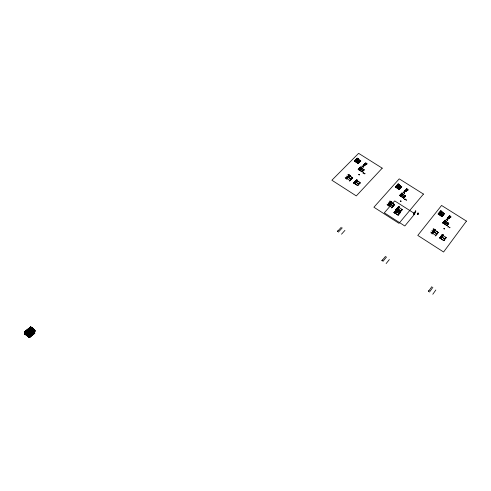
<?xml version="1.0" encoding="UTF-8"?>
<svg xmlns="http://www.w3.org/2000/svg" width="491" height="491" viewBox="0 0 491 491"><rect width="100%" height="100%" fill="white"/><g stroke="black" fill="none" stroke-linecap="round" stroke-linejoin="round"><path stroke-width="0.74" d="M398.735 185.217L401.521 186.764L400.435 188.004L397.655 186.249L398.747 185.015M398.704 184.837L401.761 186.764L399.379 189.477L395.267 186.973L396.66 185.653L395.513 186.973C396.262 188.569 400.153 184.125 398.195 184.039L398.71 184.579M357.829 159.428L356.693 160.404L359.4 162.11L360.554 160.938L357.829 159.428L356.693 160.404M357.835 158.82L357.338 158.298L358.074 158.753L355.294 161.57L354.508 161.073L355.711 159.937M31.933 334.954L31.835 335.433L31.51 335.175M26.048 332.83L31.946 327.773L30.767 326.871L24.697 332.039M32.314 333.61L32.154 334.359M32.142 334.696C32.516 333.45 32.087 335.912 32.007 333.616M32.105 333.8L32.289 333.07L32.381 334.119M32.118 333.99L32.283 333.401M32.167 334.555L32.332 333.96M31.762 328.221L31.835 327.687M413.729 213.916L414.435 212.511L413.71 213.941M413.944 214.002L414.533 212.572L413.974 214.008L414.508 213.002M414.895 212.327L415.809 211.026L414.987 212.388L415.711 210.964L415.478 211.32M418.05 213.941L417.804 213.579M417.375 214.107L417.976 213.014L418.498 213.34L417.859 214.414L417.375 214.107L417.939 214.371M417.51 214.113L418.007 213.198M418.314 213.395L417.866 214.236M432.798 294.262L435.824 290.021M429.465 292.077L432.878 287.327M428.379 291.304L428.907 290.58M428.471 291.366L431.865 286.664M443.839 240.529L444.65 239.455A1.099 0.755 28.6 0 1 444.38 238.761L445.116 239.031L441.851 237.006M445.454 238.54L446.227 237.552L445.276 238.626A1.099 0.755 28.6 0 0 444.478 238.632L444.49 238.62M445.583 237.141L445.576 237.233A0.773 0.528 28.6 0 0 445.822 237.816L446.178 237.613M445.589 237.221L443.048 235.625M449.799 227.812L449.197 227.388A1.086 0.73 28.3 0 1 449.971 227.394L450.063 227.462M439.703 237.982L442.483 234.495M440.654 238.589L443.017 235.471A1.092 0.749 28.4 0 1 442.747 234.79L443.441 235.103L442.385 234.428L440.875 236.38M440.752 238.651L443.042 235.484M447.626 224.829L447.504 224.792A0.761 0.509 28.1 0 1 447.307 224.197L447.301 224.209M447.939 226.86L448.246 227.057L448.007 226.805M448.179 226.498L448.786 226.787L448.148 226.474M440.961 236.435L439.605 237.92L443.895 240.658L444.637 239.467M442.416 234.545L442.041 234.882L442.336 234.495L443.391 235.171M443.839 228.634L444.373 228.984L443.839 228.634A0.761 0.522 28.1 0 1 444.496 228.634L444.619 228.671M448.357 223.601A0.755 0.509 28.1 0 1 448.111 223.031L448.166 222.975M446.92 225.559L447.522 224.768M447.737 224.485L447.405 224.074A0.761 0.509 28.1 0 1 448.056 224.068L448.074 224.043M448.056 224.068L448.608 223.252M436.401 233.599L436.395 233.612A1.092 0.749 28.1 0 0 436.665 234.281L435.947 235.416L430.687 232.102M450.763 216.519L450.014 217.544M450.916 217.403L449.124 216.206L449.682 216.549L449.418 216.015M447.485 218.507L448.154 217.593M448.78 216.77L449.449 215.856M448.848 216.807L449.51 215.893M443.784 223.571L444.484 222.846A0.755 0.509 27.9 0 0 445.147 222.828L445.147 222.828M443.483 222.227L442.753 222.92L447.019 225.621L448.756 223.344L445.527 221.3L444.607 222.497L447.866 224.51M445.527 221.398L443.882 223.632M444.699 222.564L445.625 221.367M445.914 220.987L444.877 220.33L443.704 221.785L445.024 220.33M437.849 232.666L437.831 232.654A0.767 0.528 28 0 1 437.61 232.083L437.622 231.991M437.628 232.077L435.051 230.353M447.964 218.765L448.688 217.759M448.295 218.403L448.756 217.801M447.062 220.189L447.694 220.514L447.105 220.14M448.363 218.44L448.805 217.832M449.541 217.028L450.179 216.15L449.412 215.831L448.725 216.734M449.431 217.175L449.916 216.635M447.583 219.753L447.209 220.078L447.596 219.765M436.665 234.281L436.376 234.851M437.407 233.507L438.26 232.403L437.315 233.483A1.092 0.755 28.1 0 0 436.505 233.47L437.027 234.004M448.418 219.047L449.148 218.047M435.241 236.036L438.211 232.372M450.308 216.856L450.634 216.433M450.407 216.918L450.713 216.482M442.845 222.982L443.465 222.214M443.803 221.846L444.926 220.269M446.436 219.127L446.073 219.606L446.417 219.152M447.362 218.427L448.056 217.525L448.608 217.881M432.675 233.421L435.069 230.334A1.092 0.749 27.8 0 1 434.805 229.653L434.793 229.671M432.111 234.041L435.425 229.972L434.394 229.365L431.632 232.752M431.19 233.397L434.492 229.328M434.541 229.358L433.001 231.286L434.062 229.819M442.71 215.003L441.949 215.972L439.623 214.499L440.384 213.536M442.133 216.421L443.152 215.113L442.133 216.421C437.021 214.978 440.488 211.437 443.318 215.205M443.913 213.702L443.232 215.009L444.251 213.702L441.403 211.909M442.213 216.629L444.496 213.702L441.354 211.725M441.661 211.916L441.992 211.492L440.709 210.768L438.04 213.99L442.262 216.568M440.212 213.106L441.575 211.375L440.801 210.891L439.292 212.799M439.107 214.174L441.2 211.523L438.825 213.996M439.359 212.72L438.285 213.99L439.107 214.512L441.575 211.375M439.107 214.512L440.132 213.211M439.058 214.635L441.691 211.296M439.157 214.696L441.783 211.357M441.403 212.118L440.378 213.204L443.232 215.009M441.593 211.879L441.931 211.449M386.129 263.557L389.369 259.543M443.754 221.815L444.895 220.391M382.9 261.433L386.552 256.946M381.845 260.684L382.409 259.997M381.937 260.746L385.564 256.296M418.498 213.34L417.964 213.1M440.801 210.897L440.949 211.204L438.285 213.99M415.085 212.026L415.447 211.486M415.809 211.026L415.441 211.296M413.686 213.966L413.956 213.61M431.779 232.752L432.933 231.335M401.429 210.657L402.295 209.639M399.754 212.456L400.668 211.375A1.074 0.737 25.4 0 1 400.435 210.713L401.153 210.977L397.98 209.006M400.552 210.578L400.539 210.59A1.074 0.743 25.4 0 1 401.337 210.59L402.246 209.516M398.078 215.126L399.005 214.027A1.086 0.749 25.4 0 1 398.766 213.364L398.766 213.364M399.735 213.254L400.601 212.143M399.091 214.107L398.176 215.187L393.966 212.499L395.323 211.013L394.064 212.56M398.882 213.223L398.87 213.235A1.086 0.749 25.4 0 1 399.674 213.235L400.699 212.21L400.269 212.462A0.761 0.522 25.4 0 1 400.055 211.891L397.532 210.185M401.724 209.258L401.706 209.264A0.755 0.516 25.4 0 0 401.92 209.829M443.704 221.877L442.894 222.914M406.401 200.31L405.818 199.898A1.062 0.718 25.3 0 1 406.591 199.917L406.683 199.978M396.832 212.124L396.845 212.112A1.086 0.749 25.2 0 1 396.041 212.112L394.997 213.155M404.885 199.567L404.633 199.321L404.915 199.499M395.365 211.044L396.691 209.645M405.388 199.377L404.86 198.953L405.419 199.309M397.072 209.319L396.538 209.645M397.379 209.418L397.305 209.51A1.08 0.743 25.2 0 0 397.557 210.16L396.225 211.719L399.398 213.738L396.292 211.633L397.495 210.258L400.055 211.891M396.703 210.51L399.226 207.558A1.074 0.737 25.2 0 1 398.987 206.901L399.668 207.208L398.643 206.551M396.796 210.571L399.244 207.564M395.071 213.1L395.942 212.075M395.095 213.217L396.041 212.112M396.317 211.793L397.655 210.222M399.852 212.523L395.678 209.853L398.588 206.613L399.619 207.27M395.777 209.915L397.041 208.503M398.299 207.092L396.961 208.454M398.287 206.993L398.686 206.674M398.735 206.613L398.219 207.042M408.119 190.269L406.29 189.207L406.83 189.544L406.591 189.035M405.228 196.253L405.143 196.259A0.743 0.497 25.1 0 1 404.946 195.725L404.958 195.639M400.374 201.046L400.902 201.371L400.374 201.046A0.749 0.509 25 0 1 401.043 201.034L401.159 201.071M404.068 196.842L404.081 196.83A0.743 0.503 25.1 0 0 404.265 197.376L404.161 197.499M405.143 196.259L405.523 196.087M403.62 198.125L404.363 197.431M404.492 197.112L404.179 196.713A0.743 0.503 25.1 0 1 404.836 196.713L405.02 196.67M404.836 196.713L405.431 195.94M392.677 205.692L392.665 205.704A1.074 0.737 24.8 0 0 392.91 206.349L392.131 207.423L387.012 204.201M407.868 189.495L407.119 190.496M404.412 191.318L405.149 190.459L405.689 190.803M404.467 191.355L405.185 190.483M405.861 189.71L406.597 188.851L407.26 189.28M404.529 191.392L405.247 190.52M405.983 189.784L406.695 188.918M400.619 196.13L401.288 195.528L400.662 196.253M400.57 196.191L402.43 194.043L405.572 196.032L403.719 198.186C399.318 195.166 400.478 194.135 399.662 195.614M401.54 195.24L402.528 194.105M402.835 193.749L401.877 193.043M393.978 204.17L393.978 204.25A0.749 0.516 24.8 0 0 394.175 204.815L394.175 204.815M405.001 191.643L405.775 190.692M405.419 191.343L405.885 190.76M404.025 192.994L404.59 193.368L404.019 193.006L404.584 192.595M406.548 190.14L407.352 189.164M401.963 195.51L401.976 195.498A0.743 0.503 24.8 0 1 401.313 195.504L401.221 195.443M404.566 192.582L404.179 192.889M391.984 207.423L392.91 206.349M406.223 190.974L405.566 191.778M391.376 208.006L394.549 204.538L393.579 205.576A1.074 0.737 24.8 0 0 392.782 205.569L393.285 206.085M393.69 205.619L394.598 204.569M407.45 189.845L407.794 189.446M403.768 198.125L399.588 195.528L401.969 193.104M403.43 191.999L403.062 192.423L403.449 191.975M391.253 201.918L391.266 201.905A1.068 0.73 24.6 0 0 391.493 202.556M391.849 202.151L388.363 206.067M389.038 205.545L391.591 202.617M387.927 204.833L390.867 201.623L391.941 202.212L389.872 200.942M387.46 205.441L390.965 201.684M391.014 201.623L389.375 203.44M399.097 188.906L399.907 187.985M401.178 186.764L399.238 189.477M400.509 188.194C397.888 184.591 394.15 187.863 399.257 189.342L400.349 188.096M396.317 187.482L397.409 186.249M397.495 186.15L398.944 184.512M396.262 187.599L399.06 184.438M396.354 187.66L399.158 184.493M398.938 184.99L399.3 184.585M396.838 187.476L397.649 186.562M399.005 185.027L399.361 184.622L398.103 183.922L396.519 185.653M398.25 183.922L396.581 185.844M396.335 187.157L398.563 184.647L396.059 186.985M341.503 234.195L344.94 230.396M400.595 194.491L401.841 193.166M338.367 232.126L342.239 227.885M337.348 231.408L337.943 230.752M337.434 231.464L341.276 227.253M394.07 212.468L395.316 211.105L394.021 212.431L398.226 215.126M24.955 332.008L30.78 327.184L31.847 328.068L25.876 332.775M398.324 184.34L395.513 186.973M388.08 204.833L389.302 203.495M358.191 185.009L357.718 185.506L353.606 182.971L357.663 185.567L358.522 184.493A1.056 0.724 22.3 0 1 358.332 183.843L359.044 184.107L355.95 182.186M359.694 182.388L359.639 182.449A0.743 0.503 22.3 0 0 359.872 183.014L360.247 182.836M358.442 183.726L358.455 183.714A1.056 0.724 22.3 0 1 359.246 183.738L359.357 183.616M357.626 185.445L358.54 184.481M359.332 183.8L360.302 182.775L359.443 183.683M364.813 173.955L364.248 173.556A1.043 0.706 22.3 0 1 365.022 173.581L365.132 173.624M354.594 183.603L357.264 180.811A1.056 0.718 22.1 0 1 357.061 180.179L357.73 180.479L356.73 179.841L353.673 182.922M354.692 183.665L357.288 180.817L359.737 182.419L357.19 180.891M363.033 173.047L363.377 173.17L363.107 172.998M363.309 172.715L363.892 172.998L363.279 172.697M353.698 183.033L356.822 179.902M356.38 180.369L354.956 181.645M358.737 174.581L359.24 174.913L358.737 174.581A0.737 0.497 22 0 1 359.4 174.593L359.492 174.655M362.634 170.61L362.646 170.598A0.73 0.491 22.1 0 0 362.806 171.126L362.217 171.893L358.172 169.334L358.964 168.701M363.911 170.131L363.739 170.064A0.73 0.491 22.2 0 1 363.567 169.548L363.628 169.499M363.757 170.076L364.046 169.763M362.125 171.832L364.089 169.788M363.168 170.745L362.745 170.5A0.73 0.491 22.1 0 1 363.408 170.494L364.181 169.849L361.124 167.916L359.154 169.947M350.065 180.547L350.642 180.099M350.635 180.111L350.157 180.602L345.173 177.466M366.36 163.951L366.722 163.571M366.421 164.049L366.795 163.62M365.998 164.571L366.845 163.65M366.918 164.46L365.224 163.325L365.752 163.656L365.537 163.165M363.297 165.363L364.021 164.51L364.641 164.743M364.77 163.804L365.55 162.994L366.292 163.3L365.439 164.221M363.358 165.399L364.113 164.577M364.825 163.834L365.642 163.055M359.246 170.009L359.928 169.303A0.73 0.491 21.9 0 0 360.597 169.303L360.597 169.303M360.173 169.051L361.216 167.971M361.542 167.634L360.56 167.008L358.277 169.303M347.8 174.784L352.734 177.932L352.311 178.123A0.737 0.503 21.8 0 1 352.145 177.601L352.164 177.515M350.777 178.97L350.783 178.957A1.056 0.718 21.7 0 0 350.985 179.589L351.083 179.645M352.157 177.589L349.727 175.962M364.126 165.283L363.696 164.847M363.843 164.853L364.426 164.964L364.058 164.632M363.813 165.645L364.703 164.786L364.248 165.357M362.775 166.928L363.377 167.235L362.818 166.885M365.869 163.73L365.568 164.092M351.789 178.914L351.697 178.853A1.056 0.718 21.7 0 0 350.899 178.841L351.495 179.215M350.009 180.602L350.985 179.589M351.697 178.853L352.673 177.84M364.242 165.915L365.071 165.013M352.722 177.871L349.383 181.161M362.241 165.946L361.83 166.375L362.223 165.97M349.31 175.048L347.573 176.766M349.537 175.33L349.543 175.318A1.05 0.712 21.6 0 0 349.745 175.944M350.12 175.563L346.413 179.264M347.143 178.773L349.844 175.999M346.155 178.141L347.505 176.815L346.13 178.037M348.193 174.379L350.212 175.618L349.156 175.041L347.499 176.717M349.261 175.017L345.547 178.656M358.019 162.963L358.878 162.091M358.16 163.38L359.314 162.202L358.16 163.38L355.447 161.668L356.607 160.496L359.473 162.294M360.21 160.931L359.4 162.11M358.221 163.571L360.793 160.944L357.816 159.066M355.232 161.68L358.197 158.679M355.324 161.742L358.283 158.74M357.939 159.139L358.313 158.759M355.447 161.668L356.607 160.496M358.043 159.207L358.424 158.826M355.815 161.57L356.675 160.698M358.105 159.25L358.485 158.863L357.258 158.176L354.318 161.011L358.277 163.515M357.399 158.182L356.877 158.562M355.637 160.005L356.932 158.507M360.633 167.057L359.185 168.37M359.24 168.315L360.572 167.069M355.852 160.146L357.46 158.581M354.508 161.073L355.865 160.134M31.903 334.868L31.719 333.954M24.66 331.72L24.777 334.009L29.528 337.661L34.812 333.137L29.417 337.575L29.853 337.114L29.558 336.973M34.063 333.585L31.731 335.605M28.14 335.795L28.128 334.942M28.748 335.39L28.674 336.249L28.085 335.795L28.085 334.88M28.938 335.23L34.701 330.351M29.19 335.181L34.401 330.824M28.466 335.912L28.245 335.23M29.129 335.451L29.491 335.856L35.248 330.971L34.843 330.511L29.116 335.457L27.134 333.15M35.039 330.762L29.27 335.611M28.779 336.151L27.969 334.979M29.448 335.838L35.217 330.946M30.571 335.795L30.7 334.96L30.706 335.574M31.43 334.457L31.737 334.138M33.198 332.843L33.001 333.825L33.664 333.26L33.597 332.444M33.339 332.726L33.572 333.279L32.934 333.677L33.584 333.15M31.755 334.322L31.43 334.794M29.3 336.691L28.859 337.127M29.405 336.875L29.405 337.495M30.994 334.475L31.142 335.384L30.442 335.801M31.485 335.015L31.786 334.696M30.522 335.108L28.067 332.456L26.097 331.726L28.104 332.425L30.405 335.028L30.51 335.948L32.995 333.935M31.221 328.258L31.737 327.957L31.062 328.399L31.019 327.963L32.694 328.497L34.609 330.713L34.671 332.536M26.987 334.064L27.06 334.831M27.637 333.739L33.388 328.835M26.802 334.629L27.312 335.224L26.563 333.898L27.232 334.408M33.554 329.025L27.778 333.898M26.925 334.837L26.858 334.138L26.993 334.96M27.944 334.089L33.744 329.24M34.235 329.811L28.441 334.659M28.631 334.88L34.382 330.007M28.392 335.138L28.447 336.04M28.797 335.071L34.536 330.161M28.202 335.709L29.65 337.556L25.765 334.512M31.455 335.427L31.246 334.267M25.882 334.064L25.532 334.402L24.888 333.88L25.305 332.769M25.747 333.837L24.716 333.45L29.607 337.108M25.25 333.186L24.728 333.561L29.485 337.213L29.528 337.661L24.765 333.929M24.55 331.812L25.716 332.708L31.528 327.871M25.618 333.008L25.63 333.935M25.833 332.873L25.55 333.113L24.888 332.603L30.865 327.62L32.909 328.283L34.849 330.511M24.777 334.009L25.446 333.438L24.888 333.911M25.557 333.499L24.881 334.089L25.28 333.15M26.305 332.892L31.946 327.773M26.348 332.929L32.253 328.098M25.698 333.782L25.004 333.426M26.496 332.978L32.381 328.117M32.535 328.166L26.606 332.984M26.944 333.125L32.829 328.258L34.849 330.541M27.416 333.058L32.75 328.565M26.606 333.948L27.343 334.31L27.312 335.224M26.667 334.015L26.729 334.721M27.471 333.549L33.222 328.645M32.891 333.745L32.866 332.91M25.336 331.615L30.663 326.957L31.958 327.976L26.158 332.843M25.342 331.671L30.773 327.202L27.883 329.645M32.848 328.295L27.128 333.156L25.084 332.475L31.08 327.73M25.158 332.861L25.317 333.671M31.234 327.773L25.287 332.554M24.673 331.769L30.663 327.018L31.676 327.896M30.583 327.239L29.816 327.736M30.663 327.018L27.349 329.878M31.847 328.043L30.663 326.963L27.668 329.578M25.182 331.499L26.238 332.333M27.06 329.977L28.11 330.811L27.03 330.001M27.404 329.725L28.484 330.486L27.435 329.676M27.778 329.418L28.859 330.204M28.153 329.117L29.233 329.897M28.895 328.51L29.951 329.32M30.019 327.601L31.099 328.362L30.043 327.558M30.448 327.35L31.412 328.086M25.317 331.707L26.845 330.406M25.489 331.658L25.882 331.339M25.526 331.806L25.888 331.493M25.029 333.487L24.888 333.15L25.379 333.592L24.838 333.641L24.789 332.217M28.963 328.54L27.25 329.977M27.87 329.59L29.933 327.951M29.988 327.743L24.777 331.799L29.3 335.267M33.327 332.542L31.093 329.854L29.049 329.24L31.056 329.927M31.841 333.757L32.001 334.96L31.897 333.763L29.595 331.112M33.069 328.491L27.269 333.334M31.093 334.439L28.809 331.775L26.809 331.124M33.867 329.406L28.11 334.279M34.057 329.627L28.263 334.475M32.05 333.641L32.21 334.782M414.453 212.597L414.165 212.842M414.183 213.462L414.336 212.891M25.808 332.401L27.514 332.916L29.822 335.519L27.471 332.898M32.701 328.246L26.796 333.076M30.608 328.006L32.578 328.596M32.584 328.639L30.571 328.037M31.841 329.271L29.791 328.614L31.835 329.228L34.131 331.867L31.798 329.258M30.35 330.529L28.3 329.866L30.313 330.56L32.713 333.193L32.762 334.316L32.602 333.113L30.307 330.517M29.601 331.161L27.557 330.498L29.564 331.192M28.816 331.824L26.845 331.094M27.514 332.867L25.507 332.211L27.514 332.91L29.411 335.169M404.989 190.815L405.492 191.024M447.915 217.9L448.903 218.366M365.905 163.055L367.016 163.755M406.953 188.912L408.095 189.636M449.768 215.893L450.941 216.629M440.949 211.204L441.348 211.455M364.819 163.546L366.212 164.424M405.897 189.44L407.327 190.342M448.749 216.451L450.21 217.378M357.761 159.121L360.738 160.999M398.655 184.898L401.712 186.826M441.305 211.787L444.447 213.763M364.537 164.675L365.322 165.172M405.67 190.625L406.48 191.134M448.584 217.691L449.412 218.219M364.408 164.982L364.844 165.258M405.56 190.95L406.002 191.226L405.511 191.005M448.94 218.317L448.105 217.654M364.359 165.037L364.795 165.301M356.503 160.397L359.553 162.214M397.458 186.249L400.588 188.108M404.842 190.815L405.388 191.152M440.188 213.211L443.391 215.119M447.761 217.9L448.326 218.25M364.021 165.215L364.764 165.682M405.179 191.189L405.947 191.674M448.123 218.292L448.909 218.783M356.65 160.625L359.038 162.128M397.618 186.482L400.067 188.028M440.353 213.45L442.87 215.04M355.68 161.607L358.074 163.116M395.856 186.979L396.329 187.28M396.703 187.513L399.158 189.066M438.629 213.996L439.107 214.297M439.494 214.542L442.017 216.138M354.858 161.085L355.312 161.373M361.069 167.971L363.567 169.548M402.381 194.105L404.946 195.725M445.478 221.367L448.111 223.031M448.706 223.405L448.424 223.583M360.167 168.904L363.254 170.813L360.087 168.984M401.528 195.087L404.694 197.051M444.68 222.405L447.933 224.418M401.454 195.173L404.621 197.137M358.203 169.303L362.272 171.838M442.772 222.883L447.068 225.559M417.712 213.757L418.087 213.935M433.369 228.659L435.499 229.966M357.675 180.541L356.675 179.902L356.435 180.307M391.474 202.58L394.021 204.201M389.498 201.365L394.568 204.6M399.208 207.576L401.767 209.209M433.019 229.107L438.211 232.464M346.486 176.128L351.476 179.24M388.258 202.783L393.383 205.975M431.853 230.604L437.119 233.888M348.365 177.368L351.396 179.319M355.895 182.241L358.946 184.211M390.185 204.053L393.303 206.067M397.931 209.068L401.061 211.093M433.841 231.918L437.045 233.986M441.802 237.073L445.024 239.148M400.656 211.394L399.901 212.456L395.734 209.792M444.257 239.976L443.944 240.596L439.654 237.853M31.289 327.884L31.7 328.191M34.628 332.505L29.362 337.022M34.579 332.64L34.812 333.082M33.486 332.358L33.554 333.26M33.179 332.646L33.198 333.457M32.817 332.923L33.081 333.69M29.558 331.143L31.86 333.794L32.05 334.923M31.921 334.666L32.4 335.034L32.081 334.825M31.001 334.678L30.688 334.764M31.062 335.378L31.05 334.598M30.325 335.046L30.51 335.948M30.89 335.525L30.823 334.825M30.761 335.531L30.78 334.831M26.404 334.985L29.644 337.477M25.827 332.634L24.802 332.051M25.876 334.598L26.318 334.936L26.152 334.469M24.691 331.965L25.759 333.021L25.888 334.34M24.918 333.107L25.366 333.457M25.397 333.751L24.888 332.603M24.832 333.358L25.385 333.788M24.881 333.831L25.532 334.432M405.198 190.582L405.578 190.925M31.056 329.884L33.351 332.53M25.753 332.732L25.434 332.603M31.338 327.785L25.471 332.689L31.301 327.761L31.35 328.473M30.865 327.62L24.986 332.726L25.053 333.432M25.311 334.175L24.949 332.64M25.716 332.708L27.361 332.996L29.294 335.218L29.485 337.213L34.658 332.708M25.262 332.88L25.366 333.671M28.613 335.457L28.687 336.225M29.485 337.035L29.208 337.188M31.725 333.941L31.835 334.911M32.246 333.058L32.345 334.15M31.449 327.859L31.492 328.583M34.695 332.653L34.622 333.168M33.492 332.56L33.566 333.272M33.222 332.751L33.259 333.542M414.429 212.713L414.379 213.18M414.238 213.069L414.214 213.548M414.146 213.247L414.097 213.714M414.048 213.425L413.999 213.898M34.511 332.812L34.29 333.45L34.511 332.812M466.45 221.097L443.588 252L417.78 235.416L441.569 205.459L466.45 221.097M443.723 213.708L442.968 214.671L440.642 213.204L441.403 212.241L443.723 213.708M414.895 213.757L404.817 225.995L384.318 212.83L394.69 200.899L414.895 213.757M423.445 194.074L398.999 223.35L373.903 207.227L399.226 178.853L423.445 194.074M396.961 209.154L397.998 209.81L396.961 209.154M400.987 186.758L400.183 187.679L397.919 186.249L398.729 185.334L400.987 186.758M382.219 168.168L356.3 195.915L331.879 180.222L358.62 153.339L382.219 168.168M363.26 166.492L362.947 166.842L363.26 166.492M360.02 160.925L359.167 161.797L356.963 160.41L357.816 159.538L360.02 160.925M357.681 158.875L355.054 161.091L357.681 158.875M31.768 334.512L31.399 334.85L31.792 334.531M28.963 328.571L27.827 329.51L28.963 328.571M25.931 330.891L26.987 331.701L25.9 330.916M34.873 331.235L32.547 328.669L34.873 331.235"/></g></svg>
